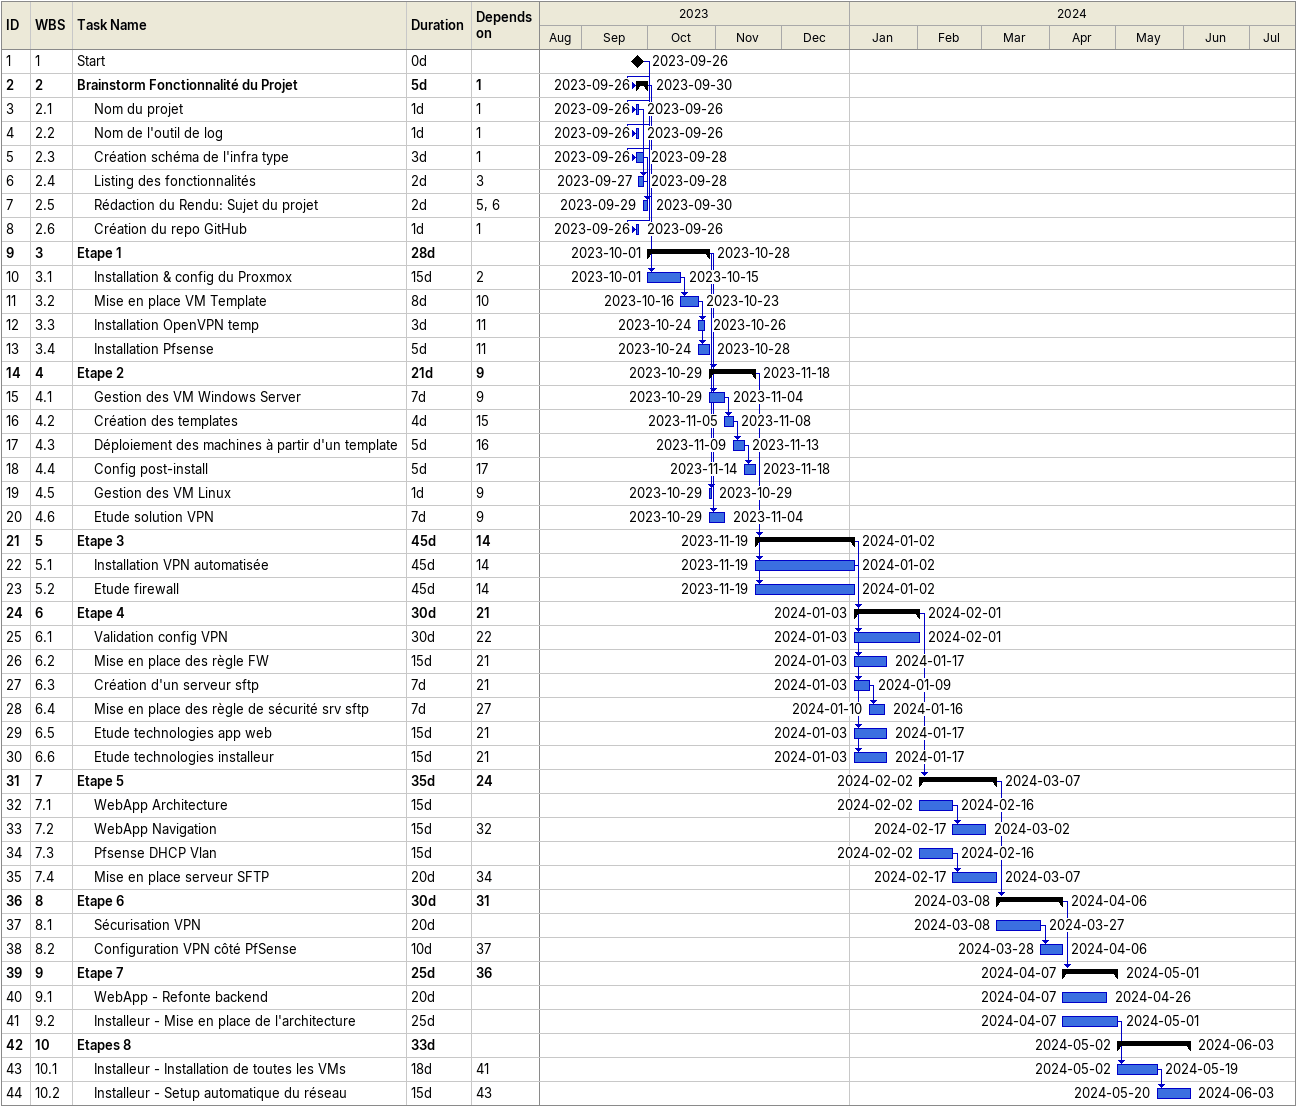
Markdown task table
| ID | WBS | Task | Duration | Start | Finish | Predecessors |
|---|---|---|---|---|---|---|
| 1 | 1 | Start | 0d | 2023-09-26 | 2023-09-26 |  |
| 2 | 2 | **Brainstorm Fonctionnalité du Projet** | 5d | 2023-09-26 | 2023-09-30 | 1 |
| 3 | 2.1 | Nom du projet | 1d | 2023-09-26 | 2023-09-26 | 1 |
| 4 | 2.2 | Nom de l'outil de log | 1d | 2023-09-26 | 2023-09-26 | 1 |
| 5 | 2.3 | Création schéma de l'infra type | 3d | 2023-09-26 | 2023-09-28 | 1 |
| 6 | 2.4 | Listing des fonctionnalités | 2d | 2023-09-27 | 2023-09-28 | 3 |
| 7 | 2.5 | Rédaction du Rendu: Sujet du projet | 2d | 2023-09-29 | 2023-09-30 | 5, 6 |
| 8 | 2.6 | Création du repo GitHub | 1d | 2023-09-26 | 2023-09-26 | 1 |
| 9 | 3 | **Etape 1** | 28d | 2023-10-01 | 2023-10-28 |  |
| 10 | 3.1 | Installation & config du Proxmox | 15d | 2023-10-01 | 2023-10-15 | 2 |
| 11 | 3.2 | Mise en place VM Template | 8d | 2023-10-16 | 2023-10-23 | 10 |
| 12 | 3.3 | Installation OpenVPN temp | 3d | 2023-10-24 | 2023-10-26 | 11 |
| 13 | 3.4 | Installation Pfsense | 5d | 2023-10-24 | 2023-10-28 | 11 |
| 14 | 4 | **Etape 2** | 21d | 2023-10-29 | 2023-11-18 | 9 |
| 15 | 4.1 | Gestion des VM Windows Server | 7d | 2023-10-29 | 2023-11-04 | 9 |
| 16 | 4.2 | Création des templates | 4d | 2023-11-05 | 2023-11-08 | 15 |
| 17 | 4.3 | Déploiement des machines à partir d'un template | 5d | 2023-11-09 | 2023-11-13 | 16 |
| 18 | 4.4 | Config post-install | 5d | 2023-11-14 | 2023-11-18 | 17 |
| 19 | 4.5 | Gestion des VM Linux | 1d | 2023-10-29 | 2023-10-29 | 9 |
| 20 | 4.6 | Etude solution VPN | 7d | 2023-10-29 | 2023-11-04 | 9 |
| 21 | 5 | **Etape 3** | 45d | 2023-11-19 | 2024-01-02 | 14 |
| 22 | 5.1 | Installation VPN automatisée | 45d | 2023-11-19 | 2024-01-02 | 14 |
| 23 | 5.2 | Etude firewall | 45d | 2023-11-19 | 2024-01-02 | 14 |
| 24 | 6 | **Etape 4** | 30d | 2024-01-03 | 2024-02-01 | 21 |
| 25 | 6.1 | Validation config VPN | 30d | 2024-01-03 | 2024-02-01 | 22 |
| 26 | 6.2 | Mise en place des règle FW | 15d | 2024-01-03 | 2024-01-17 | 21 |
| 27 | 6.3 | Création d'un serveur sftp | 7d | 2024-01-03 | 2024-01-09 | 21 |
| 28 | 6.4 | Mise en place des règle de sécurité srv sftp | 7d | 2024-01-10 | 2024-01-16 | 27 |
| 29 | 6.5 | Etude technologies app web | 15d | 2024-01-03 | 2024-01-17 | 21 |
| 30 | 6.6 | Etude technologies installeur | 15d | 2024-01-03 | 2024-01-17 | 21 |
| 31 | 7 | **Etape 5** | 35d | 2024-02-02 | 2024-03-07 | 24 |
| 32 | 7.1 | WebApp Architecture | 15d | 2024-02-02 | 2024-02-16 |  |
| 33 | 7.2 | WebApp Navigation | 15d | 2024-02-17 | 2024-03-02 | 32 |
| 34 | 7.3 | Pfsense DHCP Vlan | 15d | 2024-02-02 | 2024-02-16 |  |
| 35 | 7.4 | Mise en place serveur SFTP | 20d | 2024-02-17 | 2024-03-07 | 34 |
| 36 | 8 | **Etape 6** | 30d | 2024-03-08 | 2024-04-06 | 31 |
| 37 | 8.1 | Sécurisation VPN | 20d | 2024-03-08 | 2024-03-27 |  |
| 38 | 8.2 | Configuration VPN côté PfSense | 10d | 2024-03-28 | 2024-04-06 | 37 |
| 39 | 9 | **Etape 7** | 25d | 2024-04-07 | 2024-05-01 | 36 |
| 40 | 9.1 | WebApp - Refonte backend | 20d | 2024-04-07 | 2024-04-26 |  |
| 41 | 9.2 | Installeur - Mise en place de l'architecture | 25d | 2024-04-07 | 2024-05-01 |  |
| 42 | 10 | **Etapes 8** | 33d | 2024-05-02 | 2024-06-03 |  |
| 43 | 10.1 | Installeur - Installation de toutes les VMs | 18d | 2024-05-02 | 2024-05-19 | 41 |
| 44 | 10.2 | Installeur - Setup automatique du réseau | 15d | 2024-05-20 | 2024-06-03 | 43 |
